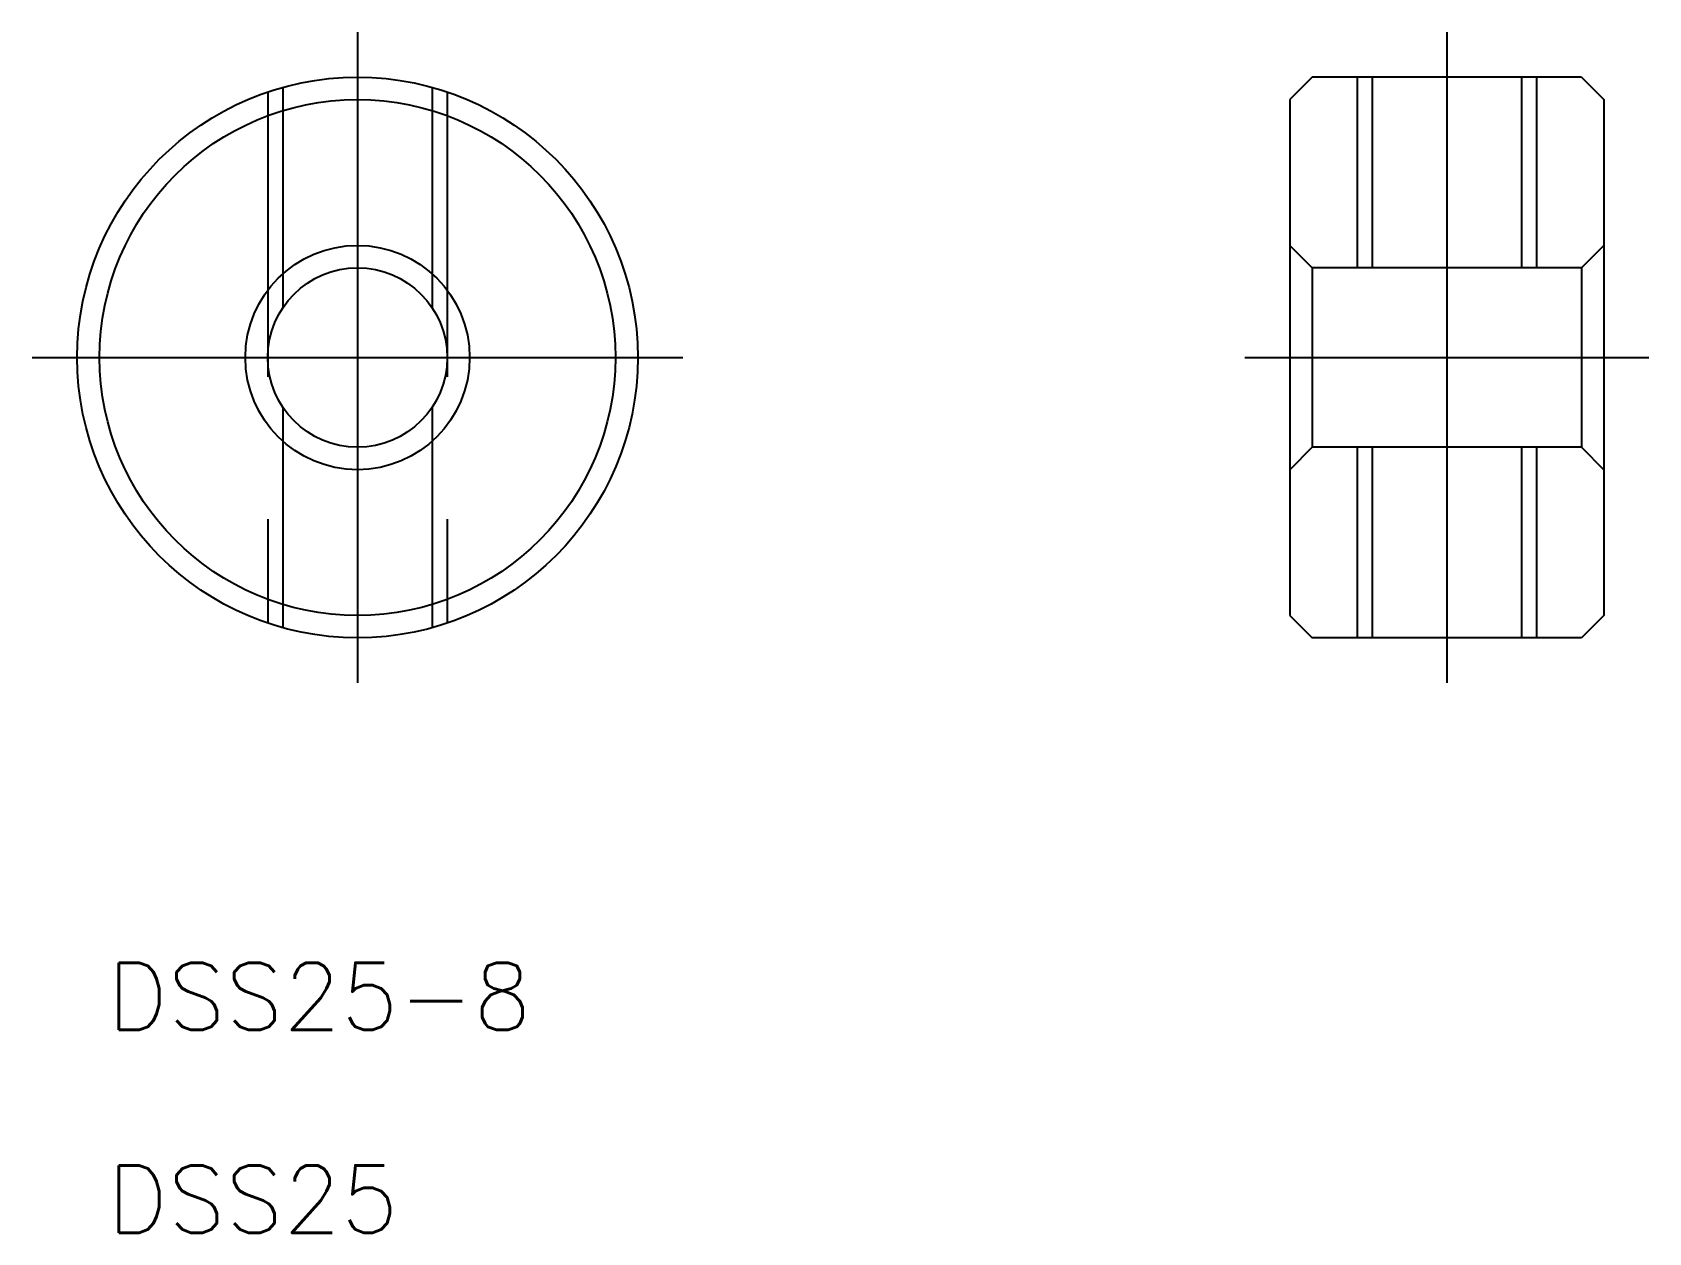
# Model space of a CAD drawing. Extents: x -14.5 to 57.6, y -39 to 14.5.
import ezdxf

# ---------------------------------------------------------------- set-up
doc = ezdxf.new("R2010")
doc.units = 0
doc.linetypes.add('CENTER', pattern=[50.8, 31.75, -6.35, 6.35, -6.35])
doc.linetypes.add('DASHED', pattern=[19.05, 12.7, -6.35])
doc.layers.get('0').update_dxf_attribs({"linetype": 'CONTINUOUS'})
doc.layers.add('CENTER', color=1, linetype='CENTER')
doc.styles.get("Standard").update_dxf_attribs({"font": 'txt.shx', "height": 3, "bigfont": 'bigfont.shx'})

msp = doc.modelspace()

# ---------------------------------------------------------------- linework, layer by layer
at = {"color": 7, "linetype": 'CONTINUOUS'}
for p, q in [((42.573, 12.5), (41.573, 11.5)), ((54.573, 12.5), (42.573, 12.5)), ((54.573, 12.5), (55.573, 11.5)), ((41.573, 11.5), (41.573, -11.5)), ((55.573, 11.5), (55.573, -11.5)), ((41.573, -11.5), (42.573, -12.5)), ((55.573, -11.5), (54.573, -12.5)), ((54.573, -12.5), (42.573, -12.5))]:
    msp.add_line(p, q, dxfattribs=at)
at = {"color": 3, "linetype": 'DASHED'}
for p, q in [((44.573, 12.5), (44.573, 4)), ((45.25, 12.5), (45.25, 4)), ((51.897, 12.5), (51.897, 4)), ((52.573, 12.5), (52.573, 4)), ((-4, 11.843), (-4, -11.843)), ((-3.324, 12.05), (-3.324, 2.226)), ((3.323, 12.05), (3.323, 2.226)), ((4, 11.843), (4, -11.843)), ((42.573, 4), (41.573, 5)), ((54.573, 4), (55.573, 5)), ((54.573, 4), (42.573, 4)), ((42.573, 4), (42.573, -4)), ((54.573, 4), (54.573, -4)), ((-3.324, -2.226), (-3.324, -12.05)), ((3.323, -2.226), (3.323, -12.05)), ((42.573, -4), (41.573, -5)), ((54.573, -4), (42.573, -4)), ((44.573, -4), (44.573, -12.5)), ((45.25, -4), (45.25, -12.5)), ((51.897, -4), (51.897, -12.5)), ((52.573, -4), (52.573, -12.5)), ((54.573, -4), (55.573, -5))]:
    msp.add_line(p, q, dxfattribs=at)
at = {"color": 7, "linetype": 'CONTINUOUS'}
for radius in [12.5, 11.5, 5, 4]:
    msp.add_circle((0, 0), radius, dxfattribs=at)
at = {"layer": 'CENTER', "color": 1, "linetype": 'CENTER'}
for p, q in [((0, 14.5), (0, -14.5)), ((48.573, 14.5), (48.573, -14.5)), ((-14.5, 0), (14.5, 0)), ((39.573, 0), (57.573, 0))]:
    msp.add_line(p, q, dxfattribs=at)

# ---------------------------------------------------------------- texts
at = {"color": 7, "linetype": 'CONTINUOUS'}
for s, p in [('DSS25-8', (-11.154, -29.983)), ('DSS25', (-11.154, -39.02))]:
    msp.add_text(s, height=3, dxfattribs=at).set_placement(p)

doc.saveas('drawing.dxf')
